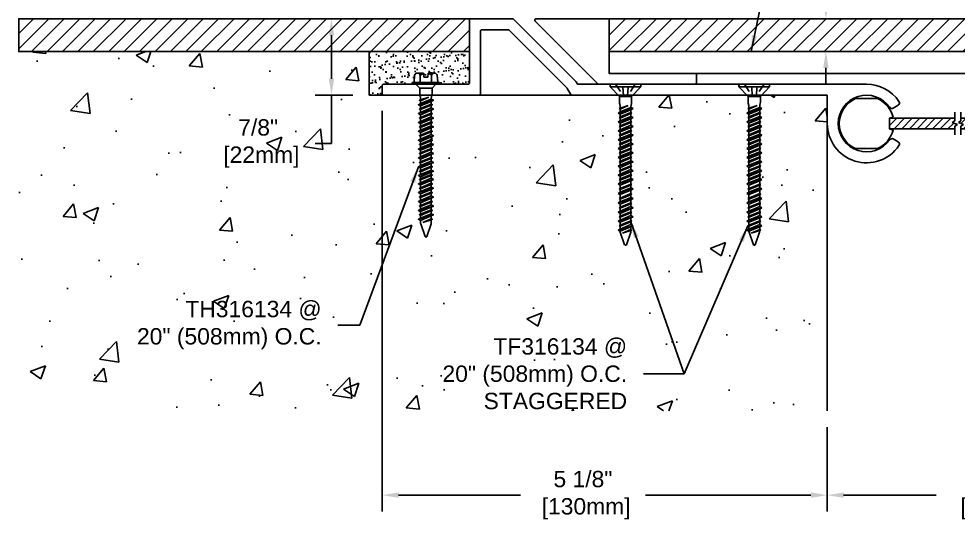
# Model space of a CAD drawing. Header units: inches. Extents: x -11.3 to 25.7, y -2.7 to 8.2.
# Drawn here: x -11.27 to -0.5, y -2.69 to 3.21 of the extents above; entities that cross this region are included whole.
import ezdxf

# ---------------------------------------------------------------- set-up
doc = ezdxf.new("R2010")
doc.units = ezdxf.units.IN
doc.header["$MEASUREMENT"] = 0
doc.linetypes.add('DASHED', pattern=[0.75, 0.5, -0.25])
for name, color, linetype in [('Anchors', 4, 'Continuous'), ('Conditions', 1, 'Continuous'), ('Dimensions', 3, 'Continuous'), ('Metals', 7, 'Continuous'), ('Text', 2, 'Continuous')]:
    doc.layers.add(name, color=color, linetype=linetype)
doc.styles.add('Arial', font='arial.ttf')
doc.dimstyles.new('Arial', dxfattribs={"dimtxt": 0.1875, "dimasz": 0.1875, "dimexe": 0.1875, "dimexo": 0.1875, "dimgap": 0.1875, "dimtad": 0, "dimtih": 1, "dimtoh": 1, "dimdec": 4, "dimzin": 0, "dimdsep": 46, "dimlunit": 4, "dimtxsty": 'Arial', "dimcen": 0.1875, "dimadec": 0, "dimazin": 0, "dimtfac": 1, "dimtdec": 4, "dimtofl": 0, "dimtmove": 0, "dimatfit": 3, "dimfxl": 0, "dimfrac": 2, "dimtolj": 1, "dimtzin": 0, "dimarcsym": 0})

# ---------------------------------------------------------------- blocks, each defined once
blk = doc.blocks.new('*D0')
at = {"layer": 'Defpoints', "color": 0}
for p in [(-5.6, 5.141), (-6.1, 3.197), (-5.6, 3.207)]:
    blk.add_point(p, dxfattribs=at)
at = {"layer": 'Dimensions', "color": 0, "lineweight": -2}
for p, q in [((-6.1, 3.384), (-6.1, 5.329)), ((-5.6, 3.394), (-5.6, 5.329)), ((-6.287, 5.141), (-6.511, 5.141)), ((-5.412, 5.141), (-5.225, 5.141))]:
    blk.add_line(p, q, dxfattribs=at)
at = {"layer": 'Dimensions', "color": 0}
for points in [[(-6.287, 5.172), (-6.287, 5.11), (-6.1, 5.141)], [(-5.412, 5.172), (-5.412, 5.11), (-5.6, 5.141)]]:
    blk.add_solid(points, dxfattribs=at)
at = {"layer": 'Dimensions', "color": 0, "insert": (-7.154, 5.141), "char_height": 0.1875, "attachment_point": 5, "style": 'Arial'}
blk.add_mtext('\\A1;1/2"\\P [13mm]', dxfattribs=at)
blk = doc.blocks.new('*D2')
at = {"layer": 'Defpoints', "color": 0}
for p in [(-2, -1.286), (2, -1.286), (2, -2.251)]:
    blk.add_point(p, dxfattribs=at)
at = {"layer": 'Dimensions', "color": 0, "lineweight": -2}
for p, q in [((-2, -1.473), (-2, -2.438)), ((2, -1.473), (2, -2.438)), ((-1.812, -2.251), (-0.752, -2.251)), ((1.812, -2.251), (0.752, -2.251))]:
    blk.add_line(p, q, dxfattribs=at)
at = {"layer": 'Dimensions', "color": 0}
for points in [[(-1.812, -2.22), (-1.812, -2.282), (-2, -2.251)], [(1.812, -2.22), (1.812, -2.282), (2, -2.251)]]:
    blk.add_solid(points, dxfattribs=at)
at = {"layer": 'Dimensions', "color": 0, "insert": (0, -2.251), "char_height": 0.1875, "attachment_point": 5, "style": 'Arial'}
blk.add_mtext('\\A1;4"\\P [102mm]', dxfattribs=at)
blk = doc.blocks.new('*D4')
at = {"layer": 'Defpoints', "color": 0}
for p in [(-6.1, 3.207), (-7.682, 2.332), (-7.25, 2.332)]:
    blk.add_point(p, dxfattribs=at)
at = {"layer": 'Dimensions', "color": 0, "lineweight": -2}
for p, q in [((-6.287, 3.207), (-7.87, 3.207)), ((-7.682, 3.019), (-7.682, 2.519)), ((-7.437, 2.332), (-7.87, 2.332)), ((-7.682, 2.332), (-7.682, 1.778)), ((-7.682, 1.778), (-7.87, 1.778))]:
    blk.add_line(p, q, dxfattribs=at)
at = {"layer": 'Dimensions', "color": 0}
for points in [[(-7.713, 3.019), (-7.651, 3.019), (-7.682, 3.207)], [(-7.713, 2.519), (-7.651, 2.519), (-7.682, 2.332)]]:
    blk.add_solid(points, dxfattribs=at)
at = {"layer": 'Dimensions', "color": 0, "insert": (-8.522, 1.778), "char_height": 0.1875, "attachment_point": 5, "style": 'Arial'}
blk.add_mtext('\\A1;7/8"\\P [22mm]', dxfattribs=at)
blk = doc.blocks.new('*D5')
at = {"layer": 'Defpoints', "color": 0}
for p in [(6.1, 6.624), (-6.1, 3.197), (6.1, 3.197)]:
    blk.add_point(p, dxfattribs=at)
at = {"layer": 'Dimensions', "color": 0, "lineweight": -2}
for p, q in [((-6.1, 3.384), (-6.1, 6.812)), ((6.1, 3.384), (6.1, 6.812)), ((-5.912, 6.624), (-0.719, 6.624)), ((5.912, 6.624), (0.719, 6.624))]:
    blk.add_line(p, q, dxfattribs=at)
at = {"layer": 'Dimensions', "color": 0}
for points in [[(-5.912, 6.655), (-5.912, 6.593), (-6.1, 6.624)], [(5.912, 6.655), (5.912, 6.593), (6.1, 6.624)]]:
    blk.add_solid(points, dxfattribs=at)
at = {"layer": 'Dimensions', "color": 0, "insert": (0, 6.624), "char_height": 0.1875, "attachment_point": 5, "style": 'Arial'}
blk.add_mtext('\\A1;1\'-0 3/16"\\P [310mm]', dxfattribs=at)
blk = doc.blocks.new('A$C63CB1885')
for p, q in [((-0.176, 0), (-0.175, 0.018)), ((-0.176, 0), (0.176, 0)), ((-0.176, 0), (-0.07, -0.113)), ((-0.163, 0.029), (0.163, 0.029)), ((0.07, -0.113), (0.176, 0)), ((0.176, 0), (0.175, 0.018)), ((-0.074, -0.251), (0.032, -0.215)), ((-0.07, -0.113), (0.07, -0.113)), ((-0.07, -0.113), (-0.07, -0.18)), ((-0.069, -0.189), (-0.063, -0.215)), ((-0.062, -0.245), (0.032, -0.215)), ((0.032, -0.215), (-0.062, -0.257)), ((0.069, -0.189), (0.063, -0.215)), ((0.07, -0.113), (0.07, -0.18)), ((-0.086, -0.302), (0.086, -0.251)), ((-0.086, -0.302), (-0.062, -0.289)), ((-0.086, -0.302), (-0.062, -0.315)), ((-0.074, -0.251), (-0.062, -0.245)), ((-0.074, -0.251), (-0.062, -0.257)), ((-0.074, -0.353), (0.074, -0.302)), ((-0.062, -0.225), (-0.062, -0.245)), ((0.062, -0.238), (-0.062, -0.289)), ((-0.062, -0.257), (-0.062, -0.289)), ((0.062, -0.264), (-0.062, -0.315)), ((-0.062, -0.346), (0.062, -0.296)), ((0.062, -0.308), (-0.062, -0.359)), ((-0.062, -0.315), (-0.062, -0.346)), ((0.062, -0.225), (0.062, -0.238)), ((0.086, -0.251), (0.062, -0.238)), ((0.086, -0.251), (0.062, -0.264)), ((0.062, -0.264), (0.062, -0.296)), ((0.074, -0.302), (0.062, -0.296)), ((0.074, -0.302), (0.062, -0.308)), ((0.062, -0.308), (0.062, -0.34)), ((-0.086, -0.403), (0.086, -0.353)), ((-0.086, -0.403), (-0.062, -0.391)), ((-0.086, -0.403), (-0.062, -0.416)), ((-0.074, -0.353), (-0.062, -0.346)), ((-0.074, -0.353), (-0.062, -0.359)), ((-0.074, -0.454), (0.074, -0.403)), ((0.062, -0.34), (-0.062, -0.391)), ((-0.062, -0.359), (-0.062, -0.391)), ((0.062, -0.366), (-0.062, -0.416)), ((-0.062, -0.448), (0.062, -0.397)), ((0.062, -0.41), (-0.062, -0.46)), ((-0.062, -0.416), (-0.062, -0.448)), ((0.086, -0.353), (0.062, -0.34)), ((0.086, -0.353), (0.062, -0.366)), ((0.062, -0.366), (0.062, -0.397)), ((0.074, -0.403), (0.062, -0.397)), ((0.074, -0.403), (0.062, -0.41)), ((0.062, -0.41), (0.062, -0.441)), ((-0.086, -0.505), (0.086, -0.454)), ((-0.086, -0.505), (-0.062, -0.492)), ((-0.086, -0.505), (-0.062, -0.518)), ((-0.074, -0.454), (-0.062, -0.448)), ((-0.074, -0.454), (-0.062, -0.46)), ((-0.074, -0.556), (0.074, -0.505)), ((0.062, -0.441), (-0.062, -0.492)), ((-0.062, -0.46), (-0.062, -0.492)), ((0.062, -0.467), (-0.062, -0.518)), ((-0.062, -0.55), (0.062, -0.499)), ((0.062, -0.511), (-0.062, -0.562)), ((-0.062, -0.518), (-0.062, -0.55)), ((0.086, -0.454), (0.062, -0.441)), ((0.086, -0.454), (0.062, -0.467)), ((0.062, -0.467), (0.062, -0.499)), ((0.074, -0.505), (0.062, -0.499)), ((0.074, -0.505), (0.062, -0.511)), ((0.062, -0.511), (0.062, -0.543)), ((-0.086, -0.607), (0.086, -0.556)), ((-0.086, -0.607), (-0.062, -0.594)), ((-0.086, -0.607), (-0.062, -0.619)), ((-0.074, -0.556), (-0.062, -0.55)), ((-0.074, -0.556), (-0.062, -0.562)), ((-0.074, -0.657), (0.074, -0.607)), ((0.062, -0.543), (-0.062, -0.594)), ((-0.062, -0.562), (-0.062, -0.594)), ((0.062, -0.569), (-0.062, -0.619)), ((-0.062, -0.651), (0.062, -0.6)), ((0.062, -0.613), (-0.062, -0.664)), ((-0.062, -0.619), (-0.062, -0.651)), ((0.062, -0.644), (-0.062, -0.695)), ((0.086, -0.556), (0.062, -0.543)), ((0.086, -0.556), (0.062, -0.569)), ((0.062, -0.569), (0.062, -0.6)), ((0.074, -0.607), (0.062, -0.6)), ((0.074, -0.607), (0.062, -0.613)), ((0.062, -0.613), (0.062, -0.644)), ((0.086, -0.657), (0.062, -0.644)), ((-0.086, -0.708), (0.086, -0.657)), ((-0.086, -0.708), (-0.062, -0.695)), ((-0.086, -0.708), (-0.062, -0.721)), ((-0.074, -0.657), (-0.062, -0.651)), ((-0.074, -0.657), (-0.062, -0.664)), ((-0.074, -0.759), (0.074, -0.708)), ((-0.074, -0.759), (-0.062, -0.753)), ((-0.062, -0.664), (-0.062, -0.695)), ((0.062, -0.67), (-0.062, -0.721)), ((-0.062, -0.753), (0.062, -0.702)), ((0.062, -0.714), (-0.062, -0.765)), ((-0.062, -0.721), (-0.062, -0.753)), ((0.062, -0.746), (-0.062, -0.797)), ((0.086, -0.657), (0.062, -0.67)), ((0.062, -0.67), (0.062, -0.702)), ((0.074, -0.708), (0.062, -0.702)), ((0.074, -0.708), (0.062, -0.714)), ((0.062, -0.714), (0.062, -0.746)), ((0.086, -0.759), (0.062, -0.746)), ((-0.086, -0.81), (0.086, -0.759)), ((-0.086, -0.81), (-0.062, -0.797)), ((-0.086, -0.81), (-0.062, -0.823)), ((-0.086, -0.911), (0.086, -0.86)), ((-0.074, -0.759), (-0.062, -0.765)), ((-0.074, -0.86), (0.074, -0.81)), ((-0.074, -0.86), (-0.062, -0.854)), ((-0.074, -0.86), (-0.062, -0.867)), ((-0.062, -0.765), (-0.062, -0.797)), ((0.062, -0.772), (-0.062, -0.823)), ((-0.062, -0.854), (0.062, -0.804)), ((0.062, -0.816), (-0.062, -0.867)), ((-0.062, -0.823), (-0.062, -0.854)), ((0.062, -0.848), (-0.062, -0.898)), ((0.086, -0.759), (0.062, -0.772)), ((0.062, -0.772), (0.062, -0.804)), ((0.074, -0.81), (0.062, -0.804)), ((0.074, -0.81), (0.062, -0.816)), ((0.062, -0.816), (0.062, -0.848)), ((0.086, -0.86), (0.062, -0.848)), ((0.086, -0.86), (0.062, -0.873)), ((-0.086, -0.911), (-0.062, -0.898)), ((-0.086, -0.911), (-0.062, -0.924)), ((-0.086, -1.013), (0.086, -0.962)), ((-0.074, -0.962), (0.074, -0.911)), ((-0.074, -0.962), (-0.062, -0.956)), ((-0.074, -0.962), (-0.062, -0.968)), ((-0.062, -0.867), (-0.062, -0.898)), ((0.062, -0.873), (-0.062, -0.924)), ((-0.062, -0.956), (0.062, -0.905)), ((0.062, -0.917), (-0.062, -0.968)), ((-0.062, -0.924), (-0.062, -0.956)), ((0.062, -0.949), (-0.062, -1)), ((-0.062, -0.968), (-0.062, -1)), ((0.062, -0.873), (0.062, -0.905)), ((0.074, -0.911), (0.062, -0.905)), ((0.074, -0.911), (0.062, -0.917)), ((0.062, -0.917), (0.062, -0.949)), ((0.086, -0.962), (0.062, -0.949)), ((0.086, -0.962), (0.062, -0.975)), ((-0.086, -1.013), (-0.062, -1)), ((-0.086, -1.013), (-0.062, -1.026)), ((-0.086, -1.114), (0.086, -1.064)), ((-0.074, -1.064), (0.074, -1.013)), ((-0.074, -1.064), (-0.062, -1.057)), ((-0.074, -1.064), (-0.062, -1.07)), ((0.062, -0.975), (-0.062, -1.026)), ((-0.062, -1.057), (0.062, -1.007)), ((0.062, -1.019), (-0.062, -1.07)), ((-0.062, -1.026), (-0.062, -1.057)), ((0.062, -1.051), (-0.062, -1.101)), ((-0.062, -1.07), (-0.062, -1.101)), ((0.062, -1.077), (-0.062, -1.127)), ((0.062, -0.975), (0.062, -1.007)), ((0.074, -1.013), (0.062, -1.007)), ((0.074, -1.013), (0.062, -1.019)), ((0.062, -1.019), (0.062, -1.051)), ((0.086, -1.064), (0.062, -1.051)), ((0.086, -1.064), (0.062, -1.077)), ((0.062, -1.077), (0.062, -1.115)), ((-0.086, -1.114), (-0.062, -1.101)), ((-0.086, -1.114), (-0.062, -1.127)), ((-0.086, -1.222), (0.086, -1.171)), ((-0.074, -1.171), (0.074, -1.121)), ((-0.074, -1.171), (-0.062, -1.165)), ((-0.074, -1.171), (-0.062, -1.178)), ((-0.062, -1.165), (0.062, -1.115)), ((0.062, -1.127), (-0.062, -1.178)), ((-0.062, -1.127), (-0.062, -1.165)), ((0.062, -1.159), (-0.062, -1.209)), ((-0.062, -1.178), (-0.062, -1.209)), ((0.074, -1.121), (0.062, -1.115)), ((0.074, -1.121), (0.062, -1.127)), ((0.062, -1.127), (0.062, -1.159)), ((0.086, -1.171), (0.062, -1.159)), ((0.086, -1.171), (0.062, -1.184)), ((-0.086, -1.222), (-0.062, -1.209)), ((-0.086, -1.222), (-0.062, -1.235)), ((-0.086, -1.332), (0.086, -1.282)), ((-0.074, -1.282), (0.074, -1.231)), ((-0.074, -1.282), (-0.062, -1.275)), ((-0.074, -1.282), (-0.062, -1.288)), ((0.062, -1.184), (-0.062, -1.235)), ((-0.062, -1.275), (0.062, -1.225)), ((-0.062, -1.235), (-0.062, -1.275)), ((0.062, -1.237), (-0.062, -1.288)), ((0.062, -1.269), (-0.062, -1.319)), ((-0.062, -1.288), (-0.062, -1.319)), ((0.062, -1.184), (0.062, -1.225)), ((0.074, -1.231), (0.062, -1.225)), ((0.074, -1.231), (0.062, -1.237)), ((0.062, -1.237), (0.062, -1.269)), ((0.086, -1.282), (0.062, -1.269)), ((0.086, -1.282), (0.062, -1.295)), ((-0.086, -1.332), (-0.062, -1.319)), ((-0.086, -1.332), (-0.062, -1.345)), ((-0.086, -1.438), (0.086, -1.387)), ((-0.074, -1.387), (0.074, -1.336)), ((-0.074, -1.387), (-0.062, -1.381)), ((-0.074, -1.387), (-0.062, -1.393)), ((0.062, -1.295), (-0.062, -1.345)), ((-0.062, -1.381), (0.062, -1.33)), ((0.062, -1.343), (-0.062, -1.393)), ((-0.062, -1.345), (-0.062, -1.381)), ((0.062, -1.374), (-0.062, -1.425)), ((-0.062, -1.393), (-0.062, -1.425)), ((0.062, -1.295), (0.062, -1.33)), ((0.074, -1.336), (0.062, -1.33)), ((0.074, -1.336), (0.062, -1.343)), ((0.062, -1.343), (0.062, -1.374)), ((0.086, -1.387), (0.062, -1.374)), ((0.086, -1.387), (0.062, -1.4)), ((-0.086, -1.438), (-0.062, -1.425)), ((-0.086, -1.438), (-0.062, -1.451)), ((-0.086, -1.54), (0.086, -1.489)), ((-0.074, -1.489), (0.074, -1.439)), ((-0.074, -1.489), (-0.062, -1.483)), ((-0.074, -1.489), (-0.062, -1.496)), ((0.062, -1.4), (-0.062, -1.451)), ((-0.062, -1.483), (0.062, -1.433)), ((0.062, -1.445), (-0.062, -1.496)), ((-0.062, -1.451), (-0.062, -1.483)), ((0.062, -1.477), (-0.062, -1.527)), ((-0.062, -1.496), (-0.062, -1.527)), ((0.062, -1.502), (-0.062, -1.553)), ((0.062, -1.4), (0.062, -1.433)), ((0.074, -1.439), (0.062, -1.433)), ((0.074, -1.439), (0.062, -1.445)), ((0.062, -1.445), (0.062, -1.477)), ((0.086, -1.489), (0.062, -1.477)), ((0.086, -1.489), (0.062, -1.502)), ((0.062, -1.502), (0.062, -1.535)), ((-0.086, -1.54), (-0.062, -1.527)), ((-0.086, -1.54), (-0.062, -1.553)), ((-0.086, -1.643), (0.086, -1.592)), ((-0.074, -1.592), (0.074, -1.541)), ((-0.074, -1.592), (-0.062, -1.586)), ((-0.074, -1.592), (-0.062, -1.598)), ((-0.062, -1.586), (0.062, -1.535)), ((0.062, -1.547), (-0.062, -1.598)), ((-0.062, -1.553), (-0.062, -1.586)), ((0.062, -1.579), (-0.062, -1.63)), ((-0.062, -1.598), (-0.062, -1.63)), ((0.062, -1.605), (-0.062, -1.655)), ((0.074, -1.541), (0.062, -1.535)), ((0.074, -1.541), (0.062, -1.547)), ((0.062, -1.547), (0.062, -1.579)), ((0.086, -1.592), (0.062, -1.579)), ((0.086, -1.592), (0.062, -1.605)), ((0.062, -1.605), (0.062, -1.652)), ((-0.086, -1.643), (-0.062, -1.63)), ((-0.086, -1.643), (-0.062, -1.655)), ((-0.06, -1.668), (-0.01, -1.81)), ((-0.034, -1.679), (0.062, -1.636)), ((-0.034, -1.679), (0.074, -1.643)), ((0.062, -1.649), (-0.034, -1.679)), ((0.06, -1.668), (0.01, -1.81)), ((0.074, -1.643), (0.062, -1.636)), ((0.074, -1.643), (0.062, -1.649))]:
    blk.add_line(p, q)
at = {"linetype": 'DASHED', "ltscale": 0.025}
for p, q in [((-0.113, 0.029), (-0.024, -0.106)), ((-0.024, -0.106), (-0.031, 0.028)), ((0.024, -0.106), (0.031, 0.029)), ((0.112, 0.029), (0.024, -0.106)), ((-0.024, -0.106), (0.024, -0.106))]:
    blk.add_line(p, q, dxfattribs=at)
for centre, radius, start, end in [((-0.163, 0.017), 0.0112, 90, 175), ((0.163, 0.017), 0.0112, 5, 90), ((-0.023, -0.18), 0.0465, 180, 191.9357), ((-0.109, -0.225), 0.0465, 0, 11.9357), ((0.109, -0.225), 0.0465, 168.0643, 180), ((0.023, -0.18), 0.0465, 348.0643, 0), ((-0.016, -1.652), 0.0465, 183.9476, 199.3058), ((0.016, -1.652), 0.0465, 340.6942, 0), ((0, -1.806), 0.0106, 204.1001, 335.8999)]:
    blk.add_arc(centre, radius, start, end)
blk = doc.blocks.new('TF316134')
blk.add_blockref('A$C63CB1885', (0, -0.0285))
blk = doc.blocks.new('TH316134')
for p, q in [((-0.097, 0.127), (-0.027, 0.127)), ((-0.023, 0.083), (-0.027, 0.127)), ((0.023, 0.083), (0.027, 0.127)), ((0.027, 0.127), (0.097, 0.127)), ((-0.157, 0.019), (0.157, 0.019)), ((-0.157, 0), (-0.157, 0.019)), ((-0.157, 0), (0.157, 0)), ((-0.135, 0.029), (-0.129, 0.1)), ((-0.115, 0), (-0.07, -0.045)), ((-0.065, 0.019), (-0.065, 0.1)), ((-0.023, 0.083), (0.023, 0.083)), ((0.064, 0.019), (0.064, 0.1)), ((0.115, 0), (0.07, -0.045)), ((0.135, 0.029), (0.129, 0.1)), ((0.157, 0.019), (0.157, 0)), ((-0.086, -0.234), (0.086, -0.184)), ((-0.074, -0.184), (0.032, -0.147)), ((0.032, -0.147), (-0.062, -0.19)), ((-0.062, -0.177), (0.032, -0.147)), ((0.062, -0.171), (-0.062, -0.221)), ((0.062, -0.197), (-0.062, -0.247)), ((-0.086, -0.336), (0.086, -0.285)), ((-0.074, -0.285), (0.074, -0.234)), ((-0.062, -0.279), (0.062, -0.228)), ((0.062, -0.241), (-0.062, -0.291)), ((0.062, -0.272), (-0.062, -0.323)), ((0.062, -0.298), (-0.062, -0.349)), ((-0.086, -0.437), (0.086, -0.387)), ((-0.074, -0.387), (0.074, -0.336)), ((-0.062, -0.381), (0.062, -0.33)), ((0.062, -0.342), (-0.062, -0.393)), ((0.062, -0.374), (-0.062, -0.425)), ((0.062, -0.4), (-0.062, -0.45)), ((-0.086, -0.539), (0.086, -0.488)), ((-0.074, -0.488), (0.074, -0.437)), ((-0.062, -0.482), (0.062, -0.431)), ((0.062, -0.444), (-0.062, -0.494)), ((0.062, -0.475), (-0.062, -0.526)), ((0.062, -0.501), (-0.062, -0.552)), ((-0.062, -0.584), (0.062, -0.533)), ((-0.086, -0.641), (0.086, -0.59)), ((-0.074, -0.59), (0.074, -0.539)), ((-0.074, -0.691), (0.074, -0.641)), ((0.062, -0.545), (-0.062, -0.596)), ((0.062, -0.577), (-0.062, -0.628)), ((0.062, -0.603), (-0.062, -0.654)), ((-0.062, -0.685), (0.062, -0.634)), ((-0.086, -0.742), (0.086, -0.691)), ((-0.074, -0.793), (0.074, -0.742)), ((0.062, -0.647), (-0.062, -0.698)), ((0.062, -0.678), (-0.062, -0.729)), ((0.062, -0.704), (-0.062, -0.755)), ((-0.062, -0.787), (0.062, -0.736)), ((0.062, -0.748), (-0.062, -0.799)), ((-0.086, -0.844), (0.086, -0.793)), ((-0.074, -0.895), (0.074, -0.844)), ((0.062, -0.78), (-0.062, -0.831)), ((0.062, -0.806), (-0.062, -0.857)), ((-0.062, -0.888), (0.062, -0.838)), ((0.062, -0.85), (-0.062, -0.901)), ((-0.086, -0.945), (0.086, -0.895)), ((-0.074, -0.996), (0.074, -0.945)), ((0.062, -0.882), (-0.062, -0.932)), ((0.062, -0.907), (-0.062, -0.958)), ((-0.062, -0.99), (0.062, -0.939)), ((0.062, -0.951), (-0.062, -1.002)), ((-0.086, -1.047), (0.086, -0.996)), ((-0.074, -1.09), (0.074, -1.039)), ((0.062, -0.983), (-0.062, -1.034)), ((0.062, -1.009), (-0.062, -1.06)), ((-0.062, -1.084), (0.062, -1.033)), ((0.062, -1.045), (-0.062, -1.096)), ((-0.086, -1.141), (0.086, -1.09)), ((-0.074, -1.191), (0.074, -1.141)), ((0.062, -1.077), (-0.062, -1.128)), ((0.062, -1.103), (-0.062, -1.154)), ((-0.062, -1.185), (0.062, -1.134)), ((0.062, -1.147), (-0.062, -1.198)), ((0.062, -1.178), (-0.062, -1.229)), ((-0.086, -1.242), (0.086, -1.191)), ((-0.074, -1.293), (0.074, -1.242)), ((0.062, -1.204), (-0.062, -1.255)), ((-0.062, -1.287), (0.062, -1.236)), ((0.062, -1.248), (-0.062, -1.299)), ((0.062, -1.28), (-0.062, -1.331)), ((-0.086, -1.344), (0.086, -1.293)), ((-0.086, -1.445), (0.086, -1.395)), ((-0.074, -1.395), (0.074, -1.344)), ((0.062, -1.306), (-0.062, -1.357)), ((-0.062, -1.388), (0.062, -1.338)), ((0.062, -1.35), (-0.062, -1.401)), ((0.062, -1.382), (-0.062, -1.432)), ((-0.086, -1.547), (0.086, -1.496)), ((-0.074, -1.496), (0.074, -1.445)), ((0.062, -1.407), (-0.062, -1.458)), ((-0.062, -1.49), (0.062, -1.439)), ((0.062, -1.451), (-0.062, -1.502)), ((0.062, -1.483), (-0.062, -1.534)), ((0.062, -1.509), (-0.062, -1.56)), ((-0.034, -1.584), (0.062, -1.541)), ((-0.034, -1.584), (0.074, -1.547)), ((0.062, -1.553), (-0.034, -1.584))]:
    blk.add_line(p, q)
blk.add_lwpolyline([(0.07, -0.045), (-0.07, -0.045), (-0.07, -0.112, 0.052126), (-0.069, -0.122), (-0.063, -0.148, -0.052126), (-0.062, -0.157), (-0.062, -0.177), (-0.074, -0.184), (-0.062, -0.19), (-0.062, -0.221), (-0.086, -0.234), (-0.062, -0.247), (-0.062, -0.279), (-0.074, -0.285), (-0.062, -0.291), (-0.062, -0.323), (-0.086, -0.336), (-0.062, -0.349), (-0.062, -0.381), (-0.074, -0.387), (-0.062, -0.393), (-0.062, -0.425), (-0.086, -0.437), (-0.062, -0.45), (-0.062, -0.482), (-0.074, -0.488), (-0.062, -0.494), (-0.062, -0.526), (-0.086, -0.539), (-0.062, -0.552), (-0.062, -0.584), (-0.074, -0.59), (-0.062, -0.596), (-0.062, -0.628), (-0.086, -0.641), (-0.062, -0.654), (-0.062, -0.685), (-0.074, -0.691), (-0.062, -0.698), (-0.062, -0.729), (-0.086, -0.742), (-0.062, -0.755), (-0.062, -0.787), (-0.074, -0.793), (-0.062, -0.799), (-0.062, -0.831), (-0.086, -0.844), (-0.062, -0.857), (-0.062, -0.888), (-0.074, -0.895), (-0.062, -0.901), (-0.062, -0.932), (-0.086, -0.945), (-0.062, -0.958), (-0.062, -0.99), (-0.074, -0.996), (-0.062, -1.002), (-0.062, -1.034), (-0.086, -1.047), (-0.062, -1.06), (-0.062, -1.084), (-0.074, -1.09), (-0.062, -1.096), (-0.062, -1.128), (-0.086, -1.141), (-0.062, -1.154), (-0.062, -1.185), (-0.074, -1.191), (-0.062, -1.198), (-0.062, -1.229), (-0.086, -1.242), (-0.062, -1.255), (-0.062, -1.287), (-0.074, -1.293), (-0.062, -1.299), (-0.062, -1.331), (-0.086, -1.344), (-0.062, -1.357), (-0.062, -1.388), (-0.074, -1.395), (-0.062, -1.401), (-0.062, -1.432), (-0.086, -1.445), (-0.062, -1.458), (-0.062, -1.49), (-0.074, -1.496), (-0.062, -1.502), (-0.062, -1.534), (-0.086, -1.547), (-0.062, -1.56), (-0.062, -1.586, 0.084437), (-0.06, -1.601), (-0.01, -1.744, 0.648167), (0.01, -1.744), (0.06, -1.601, 0.084437), (0.062, -1.586), (0.062, -1.553), (0.074, -1.547), (0.062, -1.541), (0.062, -1.509), (0.086, -1.496), (0.062, -1.483), (0.062, -1.451), (0.074, -1.445), (0.062, -1.439), (0.062, -1.407), (0.086, -1.395), (0.062, -1.382), (0.062, -1.35), (0.074, -1.344), (0.062, -1.338), (0.062, -1.306), (0.086, -1.293), (0.062, -1.28), (0.062, -1.248), (0.074, -1.242), (0.062, -1.236), (0.062, -1.204), (0.086, -1.191), (0.062, -1.178), (0.062, -1.147), (0.074, -1.141), (0.062, -1.134), (0.062, -1.103), (0.086, -1.09), (0.062, -1.077), (0.062, -1.045), (0.074, -1.039), (0.062, -1.033), (0.062, -1.009), (0.086, -0.996), (0.062, -0.983), (0.062, -0.951), (0.074, -0.945), (0.062, -0.939), (0.062, -0.907), (0.086, -0.895), (0.062, -0.882), (0.062, -0.85), (0.074, -0.844), (0.062, -0.838), (0.062, -0.806), (0.086, -0.793), (0.062, -0.78), (0.062, -0.748), (0.074, -0.742), (0.062, -0.736), (0.062, -0.704), (0.086, -0.691), (0.062, -0.678), (0.062, -0.647), (0.074, -0.641), (0.062, -0.634), (0.062, -0.603), (0.086, -0.59), (0.062, -0.577), (0.062, -0.545), (0.074, -0.539), (0.062, -0.533), (0.062, -0.501), (0.086, -0.488), (0.062, -0.475), (0.062, -0.444), (0.074, -0.437), (0.062, -0.431), (0.062, -0.4), (0.086, -0.387), (0.062, -0.374), (0.062, -0.342), (0.074, -0.336), (0.062, -0.33), (0.062, -0.298), (0.086, -0.285), (0.062, -0.272), (0.062, -0.241), (0.074, -0.234), (0.062, -0.228), (0.062, -0.197), (0.086, -0.184), (0.062, -0.171), (0.062, -0.157, -0.052126), (0.063, -0.148), (0.069, -0.122, 0.052126), (0.07, -0.112)], format="xyb", close=True)
for centre, radius, start, end in [((-0.097, 0.095), 0.0327, 9.285, 170.715), ((0, 0.038), 0.0896, 107.4215, 136.0407), ((0, 0.038), 0.0896, 43.9593, 72.5785), ((0.097, 0.095), 0.0327, 9.285, 170.715), ((-0.146, 0.03), 0.0112, 270, 355), ((0.146, 0.03), 0.0112, 185, 270)]:
    blk.add_arc(centre, radius, start, end)
blk = doc.blocks.new('*D12')
at = {"layer": 'Defpoints', "color": 0}
for p in [(-5.354, 4.102), (-5.6, 3.207), (-5.354, 3.192)]:
    blk.add_point(p, dxfattribs=at)
at = {"layer": 'Dimensions', "color": 0, "lineweight": -2}
for p, q in [((-5.6, 3.394), (-5.6, 4.29)), ((-5.354, 3.379), (-5.354, 4.29)), ((-5.787, 4.102), (-6.133, 4.102)), ((-5.166, 4.102), (-4.979, 4.102))]:
    blk.add_line(p, q, dxfattribs=at)
at = {"layer": 'Dimensions', "color": 0}
for points in [[(-5.787, 4.134), (-5.787, 4.071), (-5.6, 4.102)], [(-5.166, 4.134), (-5.166, 4.071), (-5.354, 4.102)]]:
    blk.add_solid(points, dxfattribs=at)
at = {"layer": 'Dimensions', "color": 0, "insert": (-6.703, 4.102), "char_height": 0.1875, "attachment_point": 5, "style": 'Arial'}
blk.add_mtext('\\A1;1/4"\\P [6mm]', dxfattribs=at)
blk = doc.blocks.new('*D13')
at = {"layer": 'Defpoints', "color": 0}
for p in [(-7.1, 2.342), (-2, -1.286), (-2, -2.251)]:
    blk.add_point(p, dxfattribs=at)
at = {"layer": 'Dimensions', "color": 0, "lineweight": -2}
for p, q in [((-7.1, 2.154), (-7.1, -2.438)), ((-2, -1.473), (-2, -2.438)), ((-6.912, -2.251), (-5.516, -2.251)), ((-2.187, -2.251), (-4.084, -2.251))]:
    blk.add_line(p, q, dxfattribs=at)
at = {"layer": 'Dimensions', "color": 0}
for points in [[(-6.912, -2.22), (-6.912, -2.282), (-7.1, -2.251)], [(-2.187, -2.22), (-2.187, -2.282), (-2, -2.251)]]:
    blk.add_solid(points, dxfattribs=at)
at = {"layer": 'Dimensions', "color": 0, "insert": (-4.8, -2.251), "char_height": 0.1875, "attachment_point": 5, "style": 'Arial'}
blk.add_mtext('\\A1;5 1/8"\\P [130mm]', dxfattribs=at)
blk = doc.blocks.new('*D14')
at = {"layer": 'Defpoints', "color": 0}
for p in [(-5.354, 5.666), (-5.354, 3.192), (5.354, 3.192)]:
    blk.add_point(p, dxfattribs=at)
at = {"layer": 'Dimensions', "color": 0, "lineweight": -2}
for p, q in [((-5.354, 3.379), (-5.354, 5.853)), ((5.354, 3.379), (5.354, 5.853)), ((-5.166, 5.666), (-0.723, 5.666)), ((5.166, 5.666), (0.723, 5.666))]:
    blk.add_line(p, q, dxfattribs=at)
at = {"layer": 'Dimensions', "color": 0}
for points in [[(-5.166, 5.697), (-5.166, 5.634), (-5.354, 5.666)], [(5.166, 5.697), (5.166, 5.634), (5.354, 5.666)]]:
    blk.add_solid(points, dxfattribs=at)
at = {"layer": 'Dimensions', "color": 0, "insert": (0, 5.666), "char_height": 0.1875, "attachment_point": 5, "style": 'Arial'}
blk.add_mtext('\\A1;10 11/16"\\P [272mm]', dxfattribs=at)
blk = doc.blocks.new('SPHERE BAR')
h = blk.add_hatch()
h.set_pattern_fill('ANSI31', color=256, scale=0.5, style=0)
h.paths.add_polyline_path([(1.744, 2.067), (0.627, 2.067), (0.627, 2.037), (0.598, 2.018), (0.656, 1.996), (0.627, 1.977), (0.627, 1.947), (1.744, 1.947)])
h.paths.add_polyline_path([(0.557, 2.037), (0.557, 2.067), (0.102, 2.067), (0.119, 2.057), (0.085, 2.037), (0.085, 2.026), (0.119, 2.007), (0.085, 1.987), (0.085, 1.976), (0.119, 1.957), (0.102, 1.947), (0.557, 1.947), (0.557, 1.977), (0.586, 1.996), (0.528, 2.018)])
h.paths.add_polyline_path([(-0.085, 2.012), (-0.119, 2.032), (-0.085, 2.051), (-0.085, 2.062), (-0.093, 2.067), (-0.468, 2.067), (-0.468, 2.037), (-0.497, 2.018), (-0.439, 1.996), (-0.468, 1.977), (-0.468, 1.947), (-0.093, 1.947), (-0.085, 1.951), (-0.085, 1.962), (-0.119, 1.982), (-0.085, 2.001)])
h.paths.add_polyline_path([(-0.509, 1.996), (-0.567, 2.018), (-0.538, 2.037), (-0.538, 2.067), (-1.288, 2.067), (-1.288, 1.947), (-0.538, 1.947), (-0.538, 1.977)])
for p, q in [((-0.538, 2.137), (-0.538, 2.037)), ((-0.468, 2.137), (-0.468, 2.037)), ((0.557, 2.137), (0.557, 2.037)), ((0.627, 2.137), (0.627, 2.037)), ((-0.538, 2.037), (-0.567, 2.018)), ((-0.509, 1.996), (-0.567, 2.018)), ((-0.538, 1.977), (-0.509, 1.996)), ((-0.538, 1.977), (-0.538, 1.877)), ((-0.468, 2.037), (-0.497, 2.018)), ((-0.439, 1.996), (-0.497, 2.018)), ((-0.468, 1.977), (-0.439, 1.996)), ((-0.468, 1.977), (-0.468, 1.877)), ((0.557, 2.037), (0.528, 2.018)), ((0.586, 1.996), (0.528, 2.018)), ((0.557, 1.977), (0.586, 1.996)), ((0.557, 1.977), (0.557, 1.877)), ((0.627, 2.037), (0.598, 2.018)), ((0.656, 1.996), (0.598, 2.018)), ((0.627, 1.977), (0.656, 1.996)), ((0.627, 1.977), (0.627, 1.877))]:
    blk.add_line(p, q)
for points in [[(-1.246, 2.081, 0.233897), (-1.425, 2.293), (-1.675, 2.293, 0.654654), (-1.675, 1.72), (-1.425, 1.72, 0.233897), (-1.246, 1.932), (-1.288, 1.947), (-1.288, 2.067)], [(1.755, 2.081), (1.246, 2.081, -0.233897), (1.425, 2.293), (1.675, 2.293, -0.654654), (1.675, 1.72), (1.425, 1.72, -0.233897), (1.246, 1.932), (1.755, 1.932)]]:
    blk.add_lwpolyline(points, format="xyb", close=True)
at = {"layer": 'Anchors'}
for points in [[(-0.538, 2.067), (-1.288, 2.067), (-1.288, 1.947), (-0.538, 1.947)], [(0.557, 2.067), (-0.468, 2.067)], [(0.627, 1.947), (1.744, 1.947), (1.744, 2.067), (0.627, 2.067)], [(-0.468, 1.947), (0.557, 1.947)]]:
    blk.add_lwpolyline(points, dxfattribs=at)
blk = doc.blocks.new('NBA60110')
blk.add_lwpolyline([(2.161, 0.007, 0.267949), (2.174, 0), (5.085, 0, -0.414214), (5.1, -0.015), (5.1, -0.325, 0.738322), (5.922, -0.578, 0.436073), (5.912, -0.534), (5.857, -0.502, 0.388901), (5.816, -0.511, -3.172023), (5.816, -0.139, 0.388901), (5.857, -0.148), (5.912, -0.116, 0.436073), (5.922, -0.072, 0.248202), (5.55, 0.125), (2.246, 0.125, -0.267949), (2.233, 0.132), (2.221, 0.153, 0.065543), (2.219, 0.156), (1.504, 0.871, 0.198912), (1.494, 0.875), (1.015, 0.875, 0.414214), (1, 0.86), (1, 0.14, -0.414214), (0.985, 0.125), (0.015, 0.125, 0.414214), (0, 0.11), (0, 0.015, 0.414214), (0.015, 0), (1.11, 0, 0.414214), (1.125, 0.015), (1.125, 0.735, -0.414214), (1.14, 0.75), (1.442, 0.75, -0.198912), (1.453, 0.746), (2.119, 0.08, -0.065543), (2.121, 0.077)], format="xyb", close=True)
blk = doc.blocks.new('*D25')
at = {"layer": 'Defpoints', "color": 0}
for p in [(-2.015, 3.207), (-1.391, 3.207), (-1.541, 2.832)]:
    blk.add_point(p, dxfattribs=at)
at = {"layer": 'Dimensions', "color": 0, "lineweight": -2}
for p, q in [((-2.015, 3.394), (-2.015, 3.802)), ((-2.015, 3.802), (-1.828, 3.802)), ((-1.578, 3.207), (-2.203, 3.207)), ((-1.729, 2.832), (-2.203, 2.832)), ((-2.015, 2.644), (-2.015, 2.457))]:
    blk.add_line(p, q, dxfattribs=at)
at = {"layer": 'Dimensions', "color": 0}
for points in [[(-2.047, 3.394), (-1.984, 3.394), (-2.015, 3.207)], [(-2.047, 2.644), (-1.984, 2.644), (-2.015, 2.832)]]:
    blk.add_solid(points, dxfattribs=at)
at = {"layer": 'Dimensions', "color": 0, "insert": (-1.176, 3.802), "char_height": 0.1875, "attachment_point": 5, "style": 'Arial'}
blk.add_mtext('\\A1;3/8"\\P [10mm]', dxfattribs=at)
blk = doc.blocks.new('NBT123')
blk.add_lwpolyline([(-0.985, 0.61, 0.414214), (-1, 0.625), (-1.824, 0.625, 0.668179), (-1.834, 0.599), (-1.114, -0.121, 0.198912), (-1.104, -0.125), (0, -0.125, 0.414214), (0.015, -0.11), (0.015, -0.015, 0.414214), (0, 0), (-0.97, 0, -0.414214), (-0.985, 0.015)], format="xyb", close=True)
blk = doc.blocks.new('*D27')
at = {"layer": 'Defpoints', "color": 0}
for p in [(-5.354, 4.804), (-5.354, 3.192), (-4.5, 3.192)]:
    blk.add_point(p, dxfattribs=at)
at = {"layer": 'Dimensions', "color": 0, "lineweight": -2}
for p, q in [((-5.354, 3.379), (-5.354, 4.991)), ((-4.5, 3.379), (-4.5, 4.991)), ((-5.166, 4.804), (-4.687, 4.804)), ((-4.5, 4.804), (-4.16, 4.804))]:
    blk.add_line(p, q, dxfattribs=at)
at = {"layer": 'Dimensions', "color": 0}
for points in [[(-5.166, 4.835), (-5.166, 4.773), (-5.354, 4.804)], [(-4.687, 4.835), (-4.687, 4.773), (-4.5, 4.804)]]:
    blk.add_solid(points, dxfattribs=at)
at = {"layer": 'Dimensions', "color": 0, "insert": (-3.508, 4.804), "char_height": 0.1875, "attachment_point": 5, "style": 'Arial'}
blk.add_mtext('\\A1;7/8"\\P [22mm]', dxfattribs=at)

msp = doc.modelspace()

# ---------------------------------------------------------------- hatches: boundary and pattern name
at = {"layer": 'Conditions'}
h = msp.add_hatch(dxfattribs=at)
h.set_pattern_fill('ANSI31', color=256, style=0)
h.set_pattern_definition([(45, (6.02531, -4e-16), (-0.08838835, 0.08838835), [])])
h.paths.add_polyline_path([(-6.09969, 3.19675), (-6.09969, 3.20675), (-11.26564, 3.20675), (-11.26564, 2.83175), (-6.09969, 2.83175)])
h = msp.add_hatch(dxfattribs=at)
h.set_pattern_fill('ANSI31', color=256, style=0)
h.set_pattern_definition([(45, (-0.62495, -3e-14), (-0.0883883, 0.0883883), [])])
h.paths.add_polyline_path([(4.5, 2.83175), (4.5, 3.20675), (-4.5, 3.20675), (-4.5, 2.83175)])
h = msp.add_hatch(dxfattribs=at)
h.set_pattern_fill('AR-CONC', color=256, scale=0.25, style=0)
h.paths.add_polyline_path([(-6.66194, 1.16995), (-6.66194, 1.20164), (-6.68594, 1.21457), (-6.66194, 1.22749), (-6.66194, 1.25919), (-6.67339, 1.26535), (-6.66194, 1.27151), (-6.66194, 1.3032), (-6.68594, 1.31613), (-6.66194, 1.32905), (-6.66194, 1.36075), (-6.67339, 1.36691), (-6.66194, 1.37307), (-6.66194, 1.39695), (-6.68594, 1.40988), (-6.66194, 1.4228), (-6.66194, 1.4545), (-6.67339, 1.46066), (-6.66194, 1.46682), (-6.66194, 1.49852), (-6.68594, 1.51144), (-6.66194, 1.52437), (-6.66194, 1.55606), (-6.67339, 1.56222), (-6.66194, 1.56839), (-6.66194, 1.60008), (-6.68594, 1.613), (-6.66194, 1.62593), (-6.66194, 1.65762), (-6.67339, 1.66379), (-6.66194, 1.66995), (-6.66194, 1.70164), (-6.68594, 1.71457), (-6.66194, 1.72749), (-6.66194, 1.75919), (-6.67339, 1.76535), (-6.66194, 1.77151), (-6.66194, 1.8032), (-6.68594, 1.81613), (-6.66194, 1.82905), (-6.66194, 1.86075), (-6.67339, 1.86691), (-6.66194, 1.87307), (-6.66194, 1.90477), (-6.68594, 1.91769), (-6.66194, 1.93062), (-6.66194, 1.96231), (-6.67339, 1.96847), (-6.66194, 1.97464), (-6.66194, 2.00633), (-6.68594, 2.01925), (-6.66194, 2.03218), (-6.66194, 2.06387), (-6.67339, 2.07004), (-6.66194, 2.0762), (-6.66194, 2.10789), (-6.68594, 2.12082), (-6.66194, 2.13374), (-6.66194, 2.16544), (-6.67339, 2.1716), (-6.66194, 2.17776), (-6.66194, 2.20945), (-6.68594, 2.22238), (-6.66194, 2.2353), (-6.66194, 2.267), (-6.67339, 2.27316), (-6.66194, 2.27932), (-6.66194, 2.29946, 0.05212645), (-6.66295, 2.30907), (-6.66774, 2.33175), (-7.08969, 2.33175), (-7.24969, 2.33175), (-7.24969, 2.83175), (-11.26564, 2.83175), (-11.26564, -1.28557), (-2, -1.28557), (-2, 2.32176, 0.41421356), (-2.01, 2.33175), (-2.75164, 2.33175), (-2.76678, 2.31575), (-2.76678, 2.2438), (-2.77328, 2.21307, 0.05212645), (-2.77428, 2.20346), (-2.77428, 2.19009), (-2.75028, 2.17716), (-2.77428, 2.16424), (-2.77428, 2.13254), (-2.76284, 2.12638), (-2.77428, 2.12022), (-2.77428, 2.08852), (-2.75028, 2.0756), (-2.77428, 2.06267), (-2.77428, 2.03098), (-2.76284, 2.02482), (-2.77428, 2.01865), (-2.77428, 1.98696), (-2.75028, 1.97404), (-2.77428, 1.96111), (-2.77428, 1.92942), (-2.76284, 1.92325), (-2.77428, 1.91709), (-2.77428, 1.8854), (-2.75028, 1.87247), (-2.77428, 1.85955), (-2.77428, 1.82786), (-2.76284, 1.82169), (-2.77428, 1.81553), (-2.77428, 1.78384), (-2.75028, 1.77091), (-2.77428, 1.75799), (-2.77428, 1.72629), (-2.76284, 1.72013), (-2.77428, 1.71397), (-2.77428, 1.68227), (-2.75028, 1.66935), (-2.77428, 1.65642), (-2.77428, 1.62473), (-2.76284, 1.61857), (-2.77428, 1.6124), (-2.77428, 1.58071), (-2.75028, 1.56779), (-2.77428, 1.55486), (-2.77428, 1.52317), (-2.76284, 1.517), (-2.77428, 1.51084), (-2.77428, 1.47915), (-2.75028, 1.46622), (-2.77428, 1.4533), (-2.77428, 1.42161), (-2.76284, 1.41544), (-2.77428, 1.40928), (-2.77428, 1.37759), (-2.75028, 1.36466), (-2.77428, 1.35174), (-2.77428, 1.31373), (-2.76284, 1.30756), (-2.77428, 1.3014), (-2.77428, 1.26971), (-2.75028, 1.25678), (-2.77428, 1.24386), (-2.77428, 1.2036), (-2.76284, 1.19743), (-2.77428, 1.19127), (-2.77428, 1.15958), (-2.75028, 1.14665), (-2.77428, 1.13373), (-2.77428, 1.09797), (-2.76284, 1.0918), (-2.77428, 1.08564), (-2.77428, 1.05395), (-2.75028, 1.04102), (-2.77428, 1.0281), (-2.77428, 0.9957), (-2.76284, 0.98954), (-2.77428, 0.98338), (-2.77428, 0.95168), (-2.75028, 0.93876), (-2.77428, 0.92583), (-2.77428, 0.89344), (-2.76284, 0.88728), (-2.77428, 0.88112), (-2.77428, 0.84942), (-2.75028, 0.8365), (-2.77428, 0.82357), (-2.77428, 0.79188), (-2.76284, 0.78572), (-2.77428, 0.77955), (-2.77428, 0.76813), (-2.82631, 0.61961, -0.77412328), (-2.84676, 0.61961), (-2.89617, 0.76066, -0.06654669), (-2.89867, 0.77273), (-2.92278, 0.78572), (-2.89867, 0.7987), (-2.89868, 0.83028), (-2.91023, 0.8365), (-2.89868, 0.84271), (-2.89868, 0.875), (-2.92278, 0.88798), (-2.89868, 0.90095), (-2.89868, 0.93255), (-2.91023, 0.93876), (-2.89869, 0.94497), (-2.89869, 0.97727), (-2.92278, 0.99024), (-2.89869, 1.00321), (-2.89869, 1.03481), (-2.91023, 1.04102), (-2.89869, 1.04723), (-2.8987, 1.0829), (-2.92278, 1.09587), (-2.8987, 1.10884), (-2.8987, 1.14045), (-2.91023, 1.14665), (-2.8987, 1.15286), (-2.8987, 1.19304), (-2.92278, 1.206), (-2.89871, 1.21896), (-2.89871, 1.25058), (-2.91023, 1.25678), (-2.89871, 1.26298), (-2.89871, 1.30092), (-2.92278, 1.31388), (-2.89872, 1.32684), (-2.89872, 1.35847), (-2.91023, 1.36466), (-2.89872, 1.37085), (-2.89872, 1.40249), (-2.92278, 1.41544), (-2.89872, 1.4284), (-2.89873, 1.46003), (-2.91023, 1.46622), (-2.89873, 1.47241), (-2.89873, 1.50405), (-2.92278, 1.517), (-2.89873, 1.52996), (-2.89873, 1.5616), (-2.91023, 1.56779), (-2.89873, 1.57397), (-2.89874, 1.60562), (-2.92278, 1.61857), (-2.89874, 1.63151), (-2.89874, 1.66317), (-2.91023, 1.66935), (-2.89874, 1.67553), (-2.89874, 1.70719), (-2.92278, 1.72013), (-2.89875, 1.73307), (-2.89875, 1.76474), (-2.91023, 1.77091), (-2.89875, 1.77709), (-2.89875, 1.80875), (-2.92278, 1.82169), (-2.89875, 1.83463), (-2.89876, 1.8663), (-2.91023, 1.87247), (-2.89876, 1.87865), (-2.89876, 1.91032), (-2.92278, 1.92325), (-2.89876, 1.93619), (-2.89876, 1.96787), (-2.91023, 1.97404), (-2.89877, 1.9802), (-2.89877, 2.01189), (-2.92278, 2.02482), (-2.89877, 2.03775), (-2.89877, 2.06944), (-2.91023, 2.0756), (-2.89877, 2.08176), (-2.89878, 2.11345), (-2.92278, 2.12638), (-2.89878, 2.1393), (-2.89878, 2.171), (-2.91023, 2.17716), (-2.89878, 2.18332), (-2.89878, 2.20346, 0.05212645), (-2.89979, 2.21307), (-2.90628, 2.2438), (-2.90628, 2.31575), (-2.92143, 2.33175), (-3.66307, 2.33175), (-3.75769, 2.33175, -0.00145245), (-3.7592, 2.33175), (-4.22726, 2.33175), (-4.24241, 2.31575), (-4.24241, 2.2438), (-4.24891, 2.21307, 0.05212645), (-4.24991, 2.20346), (-4.24991, 2.19009), (-4.22591, 2.17716), (-4.24991, 2.16424), (-4.24991, 2.13254), (-4.23847, 2.12638), (-4.24991, 2.12022), (-4.24991, 2.08852), (-4.22591, 2.0756), (-4.24991, 2.06267), (-4.24991, 2.03098), (-4.23847, 2.02482), (-4.24991, 2.01865), (-4.24991, 1.98696), (-4.22591, 1.97404), (-4.24991, 1.96111), (-4.24991, 1.92942), (-4.23847, 1.92325), (-4.24991, 1.91709), (-4.24991, 1.8854), (-4.22591, 1.87247), (-4.24991, 1.85955), (-4.24991, 1.82786), (-4.23847, 1.82169), (-4.24991, 1.81553), (-4.24991, 1.78384), (-4.22591, 1.77091), (-4.24991, 1.75799), (-4.24991, 1.72629), (-4.23847, 1.72013), (-4.24991, 1.71397), (-4.24991, 1.68227), (-4.22591, 1.66935), (-4.24991, 1.65642), (-4.24991, 1.62473), (-4.23847, 1.61857), (-4.24991, 1.6124), (-4.24991, 1.58071), (-4.22591, 1.56779), (-4.24991, 1.55486), (-4.24991, 1.52317), (-4.23847, 1.517), (-4.24991, 1.51084), (-4.24991, 1.47915), (-4.22591, 1.46622), (-4.24991, 1.4533), (-4.24991, 1.42161), (-4.23847, 1.41544), (-4.24991, 1.40928), (-4.24991, 1.37759), (-4.22591, 1.36466), (-4.24991, 1.35174), (-4.24991, 1.31373), (-4.23847, 1.30756), (-4.24991, 1.3014), (-4.24991, 1.26971), (-4.22591, 1.25678), (-4.24991, 1.24386), (-4.24991, 1.2036), (-4.23847, 1.19743), (-4.24991, 1.19127), (-4.24991, 1.15958), (-4.22591, 1.14665), (-4.24991, 1.13373), (-4.24991, 1.09797), (-4.23847, 1.0918), (-4.24991, 1.08564), (-4.24991, 1.05395), (-4.22591, 1.04102), (-4.24991, 1.0281), (-4.24991, 0.9957), (-4.23847, 0.98954), (-4.24991, 0.98338), (-4.24991, 0.95168), (-4.22591, 0.93876), (-4.24991, 0.92583), (-4.24991, 0.89344), (-4.23847, 0.88728), (-4.24991, 0.88112), (-4.24991, 0.84942), (-4.22591, 0.8365), (-4.24991, 0.82357), (-4.24991, 0.79188), (-4.23847, 0.78572), (-4.24991, 0.77955), (-4.24991, 0.76813), (-4.30194, 0.61961, -0.77412328), (-4.32238, 0.61961), (-4.3718, 0.76066, -0.06654669), (-4.37429, 0.77273), (-4.39841, 0.78572), (-4.3743, 0.7987), (-4.3743, 0.83028), (-4.38585, 0.8365), (-4.37431, 0.84271), (-4.37431, 0.875), (-4.39841, 0.88798), (-4.37431, 0.90095), (-4.37431, 0.93255), (-4.38585, 0.93876), (-4.37431, 0.94497), (-4.37432, 0.97727), (-4.39841, 0.99024), (-4.37432, 1.00321), (-4.37432, 1.03481), (-4.38585, 1.04102), (-4.37432, 1.04723), (-4.37432, 1.0829), (-4.39841, 1.09587), (-4.37433, 1.10884), (-4.37433, 1.14045), (-4.38585, 1.14665), (-4.37433, 1.15286), (-4.37433, 1.19304), (-4.39841, 1.206), (-4.37433, 1.21896), (-4.37434, 1.25058), (-4.38585, 1.25678), (-4.37434, 1.26298), (-4.37434, 1.30092), (-4.39841, 1.31388), (-4.37434, 1.32684), (-4.37435, 1.35847), (-4.38585, 1.36466), (-4.37435, 1.37085), (-4.37435, 1.40249), (-4.39841, 1.41544), (-4.37435, 1.4284), (-4.37435, 1.46003), (-4.38585, 1.46622), (-4.37435, 1.47241), (-4.37436, 1.50405), (-4.39841, 1.517), (-4.37436, 1.52996), (-4.37436, 1.5616), (-4.38585, 1.56779), (-4.37436, 1.57397), (-4.37436, 1.60562), (-4.39841, 1.61857), (-4.37437, 1.63151), (-4.37437, 1.66317), (-4.38585, 1.66935), (-4.37437, 1.67553), (-4.37437, 1.70719), (-4.39841, 1.72013), (-4.37437, 1.73307), (-4.37438, 1.76474), (-4.38585, 1.77091), (-4.37438, 1.77709), (-4.37438, 1.80875), (-4.39841, 1.82169), (-4.37438, 1.83463), (-4.37438, 1.8663), (-4.38585, 1.87247), (-4.37439, 1.87865), (-4.37439, 1.91032), (-4.39841, 1.92325), (-4.37439, 1.93619), (-4.37439, 1.96787), (-4.38585, 1.97404), (-4.37439, 1.9802), (-4.3744, 2.01189), (-4.39841, 2.02482), (-4.3744, 2.03775), (-4.3744, 2.06944), (-4.38585, 2.0756), (-4.3744, 2.08176), (-4.3744, 2.11345), (-4.39841, 2.12638), (-4.37441, 2.1393), (-4.37441, 2.171), (-4.38585, 2.17716), (-4.37441, 2.18332), (-4.37441, 2.20346, 0.05212645), (-4.37542, 2.21307), (-4.38191, 2.2438), (-4.38191, 2.31575), (-4.39706, 2.33175), (-4.9293, 2.33175), (-6.53164, 2.33175), (-6.53644, 2.30907, 0.05212645), (-6.53744, 2.29946), (-6.53744, 2.28609), (-6.51344, 2.27316), (-6.53744, 2.26024), (-6.53744, 2.22854), (-6.526, 2.22238), (-6.53744, 2.21622), (-6.53744, 2.18452), (-6.51344, 2.1716), (-6.53744, 2.15867), (-6.53744, 2.12698), (-6.526, 2.12082), (-6.53744, 2.11465), (-6.53744, 2.08296), (-6.51344, 2.07004), (-6.53744, 2.05711), (-6.53744, 2.02542), (-6.526, 2.01925), (-6.53744, 2.01309), (-6.53744, 1.9814), (-6.51344, 1.96847), (-6.53744, 1.95555), (-6.53744, 1.92386), (-6.526, 1.91769), (-6.53744, 1.91153), (-6.53744, 1.87984), (-6.51344, 1.86691), (-6.53744, 1.85399), (-6.53744, 1.82229), (-6.526, 1.81613), (-6.53744, 1.80997), (-6.53744, 1.77827), (-6.51344, 1.76535), (-6.53744, 1.75242), (-6.53744, 1.72073), (-6.526, 1.71457), (-6.53744, 1.7084), (-6.53744, 1.67671), (-6.51344, 1.66379), (-6.53744, 1.65086), (-6.53744, 1.61917), (-6.526, 1.613), (-6.53744, 1.60684), (-6.53744, 1.57515), (-6.51344, 1.56222), (-6.53744, 1.5493), (-6.53744, 1.51761), (-6.526, 1.51144), (-6.53744, 1.50528), (-6.53744, 1.47359), (-6.51344, 1.46066), (-6.53744, 1.44774), (-6.53744, 1.42386), (-6.526, 1.41769), (-6.53744, 1.41153), (-6.53744, 1.37984), (-6.51344, 1.36691), (-6.53744, 1.35399), (-6.53744, 1.32229), (-6.526, 1.31613), (-6.53744, 1.30997), (-6.53744, 1.27827), (-6.51344, 1.26535), (-6.53744, 1.25242), (-6.53744, 1.22073), (-6.526, 1.21457), (-6.53744, 1.2084), (-6.53744, 1.17671), (-6.51344, 1.16379), (-6.53744, 1.15086), (-6.53744, 1.11917), (-6.526, 1.113), (-6.53744, 1.10684), (-6.53744, 1.07515), (-6.51344, 1.06222), (-6.53744, 1.0493), (-6.53744, 1.01761), (-6.526, 1.01144), (-6.53744, 1.00528), (-6.53744, 0.97359), (-6.51344, 0.96066), (-6.53744, 0.94774), (-6.53744, 0.91604), (-6.526, 0.90988), (-6.53744, 0.90372), (-6.53744, 0.86318), (-6.58947, 0.71467, -0.77412328), (-6.60992, 0.71467), (-6.66194, 0.86318), (-6.66194, 0.89695), (-6.68594, 0.90988), (-6.66194, 0.9228), (-6.66194, 0.9545), (-6.67339, 0.96066), (-6.66194, 0.96682), (-6.66194, 0.99852), (-6.68594, 1.01144), (-6.66194, 1.02437), (-6.66194, 1.05606), (-6.67339, 1.06222), (-6.66194, 1.06839), (-6.66194, 1.10008), (-6.68594, 1.113), (-6.66194, 1.12593), (-6.66194, 1.15762), (-6.67339, 1.16379)])
h.paths.add_polyline_path([(-10.60251, 2.20788), (-9.59748, 2.20788), (-9.59748, 1.55811), (-10.60251, 1.55811)], flags=24)
h.paths.add_polyline_path([(-9.9277, 0.02486), (-7.74817, 0.02486), (-7.74817, -0.63079), (-9.9277, -0.63079)], flags=24)
h.paths.add_polyline_path([(-6.42645, -0.53309), (-4.24692, -0.53309), (-4.24692, -1.18874), (-6.42645, -1.18874)], flags=24)
h = msp.add_hatch(dxfattribs=at)
h.set_pattern_fill('AR-SAND', color=256, scale=0.0625, style=0)
h.set_pattern_definition([(37.5, (4.52531, -4e-16), (-0.0039371, 0.1204265), [0, -0.095, 0, -0.10625, 0, -0.1015625]), (7.5, (4.5253, -4e-16), (0.110611, 0.1763841), [0, -0.05125, 0, -0.085625, 0, -0.0328125]), (327.5, (4.44843, -4e-16), (0.1946339, 0.0003537), [0, -0.03125, 0, -0.1125, 0, -0.146875]), (317.5, (4.44843, -4e-16), (0.187883, 0.0548547), [0, -0.015625, 0, -0.07375, 0, -0.084375])])
h.paths.add_polyline_path([(-7.24969, 2.33175), (-7.08969, 2.33175, -0.41421356), (-7.09969, 2.34175), (-7.09969, 2.44675, -0.41421356), (-7.08969, 2.45675), (-6.75644, 2.45675), (-6.75644, 2.4755), (-6.74612, 2.4755, 0.38887873), (-6.73491, 2.48577), (-6.72869, 2.55685, -0.36750749), (-6.69644, 2.58425), (-6.62688, 2.58425), (-6.62294, 2.53925), (-6.57644, 2.53925), (-6.57251, 2.58425), (-6.50294, 2.58425, -0.36750749), (-6.47069, 2.55685), (-6.46447, 2.48577, 0.38887873), (-6.45327, 2.4755), (-6.44294, 2.4755), (-6.44294, 2.45675), (-6.10969, 2.45675, 0.41421356), (-6.09969, 2.46675), (-6.09969, 2.83175), (-7.24969, 2.83175)])

# ---------------------------------------------------------------- linework, layer by layer
for p, q in [((-7.24969, 2.83175), (-7.24969, 2.33175)), ((-2, 2.33175), (-7.24969, 2.33175)), ((-2, 2.33175), (-2, -1.28557))]:
    msp.add_line(p, q, dxfattribs=at)
for points in [[(-6.09969, 2.83175), (-6.09969, 3.20675), (-11.26564, 3.20675), (-11.26564, 2.83175)], [(-4.5, 3.20675), (4.5, 3.20675), (4.5, 2.83175), (-4.5, 2.83175)]]:
    msp.add_lwpolyline(points, close=True, dxfattribs=at)
at = {"layer": 'Metals'}
msp.add_lwpolyline([(-4.5, 2.83175), (4.5, 2.83175), (4.5, 2.58175), (-4.5, 2.58175)], close=True, dxfattribs=at)

# ---------------------------------------------------------------- block references
for name, p in [('NBA60110', (-7.1, 2.33175)), ('SPHERE BAR', (0, 0))]:
    msp.add_blockref(name, p)
at = {"layer": 'Anchors'}
for name, p in [('TH316134', (-6.59969, 2.45675)), ('TF316134', (-4.31216, 2.45675)), ('TF316134', (-2.83653, 2.45675))]:
    msp.add_blockref(name, p, dxfattribs=at)
at = {"layer": 'Metals'}
msp.add_blockref('NBT123', (-3.515, 2.58175), dxfattribs=at)

# ---------------------------------------------------------------- texts
at = {"layer": 'Text', "char_height": 0.1875, "attachment_point": 6, "style": 'Arial'}
for s, insert in [('TH316134 @\\P20" (508mm) O.C.', (-7.79505, -0.30297)), ('TF316134 @\\P20" (508mm) O.C.\\PSTAGGERED', (-4.2938, -0.86091))]:
    msp.add_mtext(s, dxfattribs=dict(at, insert=insert))

# ---------------------------------------------------------------- dimensions: what is measured, and where the dimension line sits
at = {"layer": 'Dimensions'}
for base, p1, p2, picture, middle in [((6.09969, 6.62416), (-6.09969, 3.19675), (6.09969, 3.19675), '*D5', (0, 6.62416)), ((-5.35384, 5.66574), (5.35384, 3.19175), (-5.35384, 3.19175), '*D14', (0, 5.66574)), ((-5.59969, 5.14113), (-6.09969, 3.19675), (-5.59969, 3.20675), '*D0', (-7.15422, 5.14113)), ((-5.353835, 4.102434), (-5.599693, 3.206755), (-5.353835, 3.191755), '*D12', (-6.703401, 4.102434)), ((-2, -2.25092), (-7.09969, 2.34175), (-2, -1.28557), '*D13', (-4.79969, -2.25092)), ((2, -2.25092), (-2, -1.28557), (2, -1.28557), '*D2', (0, -2.25092))]:
    dim = msp.add_linear_dim(base=base, p1=p1, p2=p2, dimstyle='Arial', override={"dimpost": '\\X'}, dxfattribs=at)
    dim.commit()
    dim.dimension.update_dxf_attribs({"geometry": picture, "text_midpoint": middle, "dimtype": 160})
for base, p1, p2, angle, picture, middle in [((-5.35379, 4.80376), (-4.5, 3.19175), (-5.35379, 3.19175), 180, '*D27', (-3.50802, 4.80376)), ((-2.01543, 3.20675), (-1.54101, 2.83175), (-1.39088, 3.20675), 90, '*D25', (-1.1759, 3.80184)), ((-7.68214, 2.33175), (-6.09969, 3.20675), (-7.24969, 2.33175), 90, '*D4', (-8.52167, 1.77836))]:
    dim = msp.add_linear_dim(base=base, p1=p1, p2=p2, angle=angle, dimstyle='Arial', override={"dimpost": '\\X'}, dxfattribs=at)
    dim.commit()
    dim.dimension.update_dxf_attribs({"geometry": picture, "text_midpoint": middle, "dimtype": 160})

# ---------------------------------------------------------------- leaders
at = {"layer": 'Text'}
for points, override in [([(-2.87206, 2.83175), (-2.49234, 4.68923), (-2.30484, 4.68923)], {"dimgap": 0.125, "dimtad": 0}), ([(-4.24991, 0.88112), (-3.64091, -0.86091), (-4.1063, -0.86091)], {"dimgap": 0.25, "dimtad": 0})]:
    msp.add_leader(points, dimstyle='Arial', override=override, dxfattribs=at)
at = {"layer": 'Text', "annotation_type": 0, "has_hookline": 1, "hookline_direction": 1, "text_width": 2.08578}
for points in [[(-6.68594, 1.51144), (-7.35755, -0.30297), (-7.60755, -0.30297)], [(-2.91023, 0.8365), (-3.64091, -0.86091), (-4.1063, -0.86091)]]:
    msp.add_leader(points, dimstyle='Arial', override={"dimgap": 0.1875, "dimtad": 0}, dxfattribs=at)

doc.saveas('drawing.dxf')
